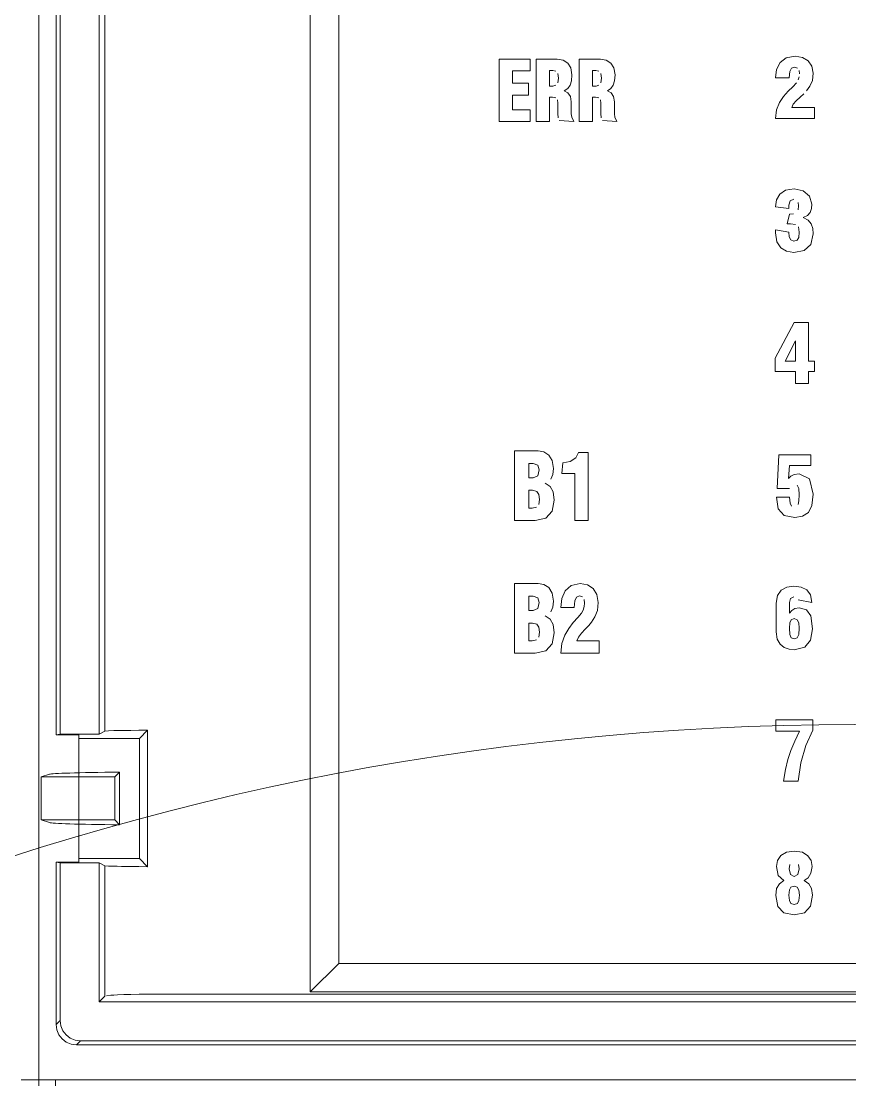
# Model space of a CAD drawing. Header units: millimetres. Extents: x -6000 to 26000, y -6000 to 26000.
# Drawn here: x 107.966 to 110.773, y -2318.069 to -2314.484 of the extents above; entities that cross this region are included whole.
import ezdxf

# ---------------------------------------------------------------- set-up
doc = ezdxf.new("R2010")
doc.units = ezdxf.units.MM
doc.header["$MEASUREMENT"] = 0
doc.layers.add('Чертеж и Рисунок_Ном._пера__7', color=7, linetype='Continuous', lineweight=15)

msp = doc.modelspace()

# ---------------------------------------------------------------- linework, layer by layer
at = {"layer": 'Чертеж и Рисунок_Ном._пера__7', "color": 7, "linetype": 'Continuous', "lineweight": 15}
for p, q in [((108.0265, -2318.069), (108.0265, -2311.4724)), ((108.0265, -2318.069), (108.0265, -2311.4727)), ((108.0844, -2312.3094), (108.0844, -2316.9005)), ((108.0978, -2312.3121), (108.0978, -2316.8979)), ((108.2305, -2316.8979), (108.2305, -2312.3121)), ((108.2497, -2312.3217), (108.2497, -2316.8883)), ((109.0416, -2313.7799), (109.0416, -2317.6751)), ((108.9453, -2317.7715), (108.9453, -2313.8763)), ((108.0978, -2316.8979), (108.0844, -2316.9005)), ((108.1609, -2316.9005), (108.0844, -2316.9005)), ((108.2305, -2316.8979), (108.0978, -2316.8979)), ((108.1609, -2316.9128), (108.1609, -2316.9005)), ((108.2497, -2316.8883), (108.2305, -2316.8979)), ((108.3667, -2316.9128), (108.3945, -2316.8849)), ((108.3945, -2316.8849), (108.3945, -2317.3471)), ((108.3667, -2316.9128), (108.1609, -2316.9128)), ((108.1609, -2316.9128), (108.1609, -2317.3192)), ((108.3667, -2316.9128), (108.3667, -2317.3192)), ((108.0338, -2317.0433), (108.0616, -2317.0341)), ((108.0338, -2317.0433), (108.0338, -2317.1887)), ((108.2829, -2317.0433), (108.0338, -2317.0433)), ((108.2829, -2317.0433), (108.2996, -2317.0266)), ((108.2829, -2317.0433), (108.2829, -2317.1887)), ((108.2996, -2317.0266), (108.2996, -2317.2054)), ((108.0616, -2317.198), (108.0338, -2317.1887)), ((108.0338, -2317.1887), (108.2829, -2317.1887)), ((108.2829, -2317.1887), (108.2996, -2317.2054)), ((108.0844, -2317.3315), (108.0844, -2317.8814)), ((108.1609, -2317.3315), (108.0844, -2317.3315)), ((108.0978, -2317.3342), (108.0844, -2317.3315)), ((108.2305, -2317.3342), (108.0978, -2317.3342)), ((108.0978, -2317.3342), (108.0978, -2317.868)), ((108.3667, -2317.3192), (108.1609, -2317.3192)), ((108.1609, -2317.3192), (108.1609, -2317.3315)), ((108.2305, -2317.3342), (108.2497, -2317.3438)), ((108.2305, -2317.3342), (108.2305, -2317.8046)), ((108.3945, -2317.3471), (108.3667, -2317.3192)), ((108.2497, -2317.3438), (108.2497, -2317.7854)), ((108.9453, -2317.7715), (109.0416, -2317.6751)), ((109.0416, -2317.6751), (112.4136, -2317.6751)), ((108.2305, -2317.8046), (108.2497, -2317.7854)), ((112.997, -2317.7784), (108.4582, -2317.7784)), ((112.5099, -2317.7715), (108.9453, -2317.7715)), ((108.2305, -2317.8046), (113.2247, -2317.8046)), ((108.0844, -2317.8814), (108.0978, -2317.868)), ((108.1537, -2317.9507), (108.1671, -2317.9373)), ((108.1671, -2317.9373), (113.2881, -2317.9373)), ((113.3015, -2317.9507), (108.1537, -2317.9507)), ((107.9661, -2318.069), (113.4891, -2318.069)), ((108.0265, -2318.069), (108.0616, -2318.069)), ((108.0265, -2319.8556), (108.0265, -2318.069)), ((108.6173, -2318.069), (108.0616, -2318.069)), ((108.0822, -2318.069), (108.0822, -2319.8556)), ((112.8379, -2318.069), (108.6173, -2318.069)), ((108.6173, -2318.069), (108.6202, -2318.069)), ((108.6202, -2318.069), (112.6521, -2318.069))]:
    msp.add_line(p, q, dxfattribs=at)
at = {"layer": 'Чертеж и Рисунок_Ном._пера__7', "color": 7, "linetype": 'Continuous', "lineweight": 15, "flags": 128}
for points in [[(110.5571, -2314.6084), (110.5365, -2314.6242)], [(110.5874, -2314.6025), (110.5571, -2314.6084)], [(110.6121, -2314.6064), (110.5874, -2314.6025)], [(110.6315, -2314.6177), (110.6121, -2314.6064)], [(109.8015, -2314.6156), (109.7817, -2314.6123), (109.7102, -2314.6123), (109.7102, -2314.8237), (109.7557, -2314.8237), (109.7557, -2314.7413)], [(109.8172, -2314.6257), (109.8015, -2314.6156)], [(109.8277, -2314.6423), (109.8172, -2314.6257)], [(109.8314, -2314.6656), (109.8277, -2314.6423)], [(109.9475, -2314.6156), (109.9277, -2314.6123), (109.8562, -2314.6123), (109.8562, -2314.8237), (109.9017, -2314.8237), (109.9017, -2314.7413)], [(109.9632, -2314.6257), (109.9475, -2314.6156)], [(109.9736, -2314.6423), (109.9632, -2314.6257)], [(109.9774, -2314.6656), (109.9736, -2314.6423)], [(110.5249, -2314.6474), (110.5212, -2314.6753), (110.5671, -2314.6753), (110.5691, -2314.6546), (110.5752, -2314.6433)], [(110.5365, -2314.6242), (110.5249, -2314.6474)], [(110.5752, -2314.6433), (110.5854, -2314.6399)], [(110.5854, -2314.6399), (110.5956, -2314.6427)], [(110.6444, -2314.6358), (110.6315, -2314.6177)], [(110.649, -2314.6602), (110.6444, -2314.6358)], [(109.7557, -2314.6503), (109.767, -2314.6503), (109.7769, -2314.653)], [(109.777, -2314.7007), (109.7673, -2314.7033), (109.7557, -2314.7033), (109.7557, -2314.6503)], [(109.7835, -2314.6615), (109.7859, -2314.6768), (109.7836, -2314.6922)], [(109.8299, -2314.6862), (109.8314, -2314.6656)], [(109.9017, -2314.6503), (109.913, -2314.6503), (109.9229, -2314.653)], [(109.923, -2314.7007), (109.9132, -2314.7033), (109.9017, -2314.7033), (109.9017, -2314.6503)], [(109.9295, -2314.6615), (109.9319, -2314.6768), (109.9295, -2314.6922)], [(109.9759, -2314.6862), (109.9774, -2314.6656)], [(110.6013, -2314.6718), (110.5982, -2314.6829)], [(110.6007, -2314.6504), (110.6022, -2314.662)], [(110.6459, -2314.6845), (110.649, -2314.6602)], [(109.8057, -2314.7192), (109.8171, -2314.7115)], [(109.8171, -2314.7115), (109.8252, -2314.701)], [(109.8252, -2314.701), (109.8299, -2314.6862)], [(109.9516, -2314.7192), (109.9631, -2314.7115)], [(109.9631, -2314.7115), (109.9711, -2314.701)], [(109.9711, -2314.701), (109.9759, -2314.6862)], [(110.5795, -2314.7057), (110.5642, -2314.7207)], [(110.5924, -2314.6926), (110.5795, -2314.7057)], [(110.626, -2314.7197), (110.6377, -2314.7036)], [(110.6377, -2314.7036), (110.6459, -2314.6845)], [(109.7557, -2314.7413), (109.7657, -2314.7413), (109.7767, -2314.7435)], [(109.7823, -2314.7503), (109.7838, -2314.7616), (109.7838, -2314.7963), (109.7848, -2314.8106)], [(109.8179, -2314.726), (109.8057, -2314.7192)], [(109.8262, -2314.7383), (109.8179, -2314.726)], [(109.8306, -2314.8092), (109.8293, -2314.7972), (109.8293, -2314.7569), (109.8262, -2314.7383)], [(109.9017, -2314.7413), (109.9117, -2314.7413), (109.9227, -2314.7435)], [(109.9283, -2314.7503), (109.9298, -2314.7616), (109.9298, -2314.7963), (109.9308, -2314.8106)], [(109.9639, -2314.726), (109.9516, -2314.7192)], [(109.9722, -2314.7383), (109.9639, -2314.726)], [(109.9765, -2314.8092), (109.9753, -2314.7972), (109.9753, -2314.7569), (109.9722, -2314.7383)], [(110.5485, -2314.7384), (110.5347, -2314.7593)], [(110.5642, -2314.7207), (110.5485, -2314.7384)], [(110.5915, -2314.7531), (110.6041, -2314.7409)], [(110.6041, -2314.7409), (110.6165, -2314.7294)], [(110.5212, -2314.8139), (110.6525, -2314.8139), (110.6525, -2314.776), (110.5765, -2314.776), (110.5813, -2314.7651)], [(110.5249, -2314.7843), (110.5212, -2314.8139)], [(110.5347, -2314.7593), (110.5249, -2314.7843)], [(110.5813, -2314.7651), (110.5915, -2314.7531)], [(109.7888, -2314.8203), (109.8375, -2314.8237), (109.8306, -2314.8092)], [(109.9348, -2314.8203), (109.9835, -2314.8237), (109.9765, -2314.8092)], [(110.5357, -2315.0697), (110.5245, -2315.0893), (110.5209, -2315.1124), (110.5656, -2315.1183)], [(110.5553, -2315.0562), (110.5357, -2315.0697)], [(110.5839, -2315.0511), (110.5553, -2315.0562)], [(110.6152, -2315.0578), (110.5839, -2315.0511)], [(110.6361, -2315.0762), (110.6152, -2315.0578)], [(110.5656, -2315.1183), (110.5656, -2315.1071), (110.5703, -2315.0923)], [(110.5703, -2315.0923), (110.583, -2315.0868)], [(110.5973, -2315.0981), (110.5989, -2315.1088), (110.5973, -2315.1232)], [(110.6437, -2315.1038), (110.6361, -2315.0762)], [(110.6425, -2315.1183), (110.6437, -2315.1038)], [(110.5824, -2315.1357), (110.568, -2315.1368), (110.5609, -2315.1701), (110.5712, -2315.1701), (110.5889, -2315.1723)], [(110.6142, -2315.1486), (110.6292, -2315.1416)], [(110.6292, -2315.1416), (110.6382, -2315.1312)], [(110.6382, -2315.1312), (110.6425, -2315.1183)], [(110.5985, -2315.1808), (110.6013, -2315.1978)], [(110.6319, -2315.1582), (110.6142, -2315.1486)], [(110.6422, -2315.1703), (110.6319, -2315.1582)], [(110.647, -2315.1855), (110.6422, -2315.1703)], [(110.5673, -2315.2136), (110.5656, -2315.1987), (110.5209, -2315.1907), (110.5209, -2315.201), (110.5255, -2315.2307)], [(110.5729, -2315.2247), (110.5673, -2315.2136)], [(110.6013, -2315.1978), (110.5997, -2315.2159), (110.5941, -2315.2259)], [(110.6402, -2315.2404), (110.6481, -2315.2045)], [(110.6481, -2315.2045), (110.647, -2315.1855)], [(110.5255, -2315.2307), (110.5385, -2315.2512)], [(110.5385, -2315.2512), (110.5583, -2315.2631)], [(110.5833, -2315.229), (110.5729, -2315.2247)], [(110.5941, -2315.2259), (110.5833, -2315.229)], [(110.6181, -2315.2606), (110.6402, -2315.2404)], [(110.5583, -2315.2631), (110.5833, -2315.267)], [(110.5833, -2315.267), (110.6181, -2315.2606)], [(109.7362, -2315.9426), (109.7177, -2315.9393), (109.6368, -2315.9393), (109.6368, -2316.1751)], [(109.7529, -2315.953), (109.7362, -2315.9426)], [(109.7696, -2315.9984), (109.765, -2315.9713), (109.7529, -2315.953)], [(109.8409, -2316.1751), (109.8861, -2316.1751), (109.8861, -2315.9442), (109.8538, -2315.9442), (109.8444, -2315.9631), (109.8259, -2315.9752)], [(110.5683, -2315.9881), (110.6404, -2315.9881), (110.6404, -2315.9528), (110.5321, -2315.9528), (110.5262, -2316.0667), (110.5683, -2316.0667)], [(109.6858, -2315.9817), (109.7007, -2315.9817), (109.716, -2315.9875)], [(109.716, -2316.024), (109.7007, -2316.0303), (109.6858, -2316.0303), (109.6858, -2315.9817)], [(109.716, -2315.9875), (109.7207, -2316.0037)], [(109.7207, -2316.0037), (109.716, -2316.024)], [(109.7667, -2316.0194), (109.7696, -2315.9984)], [(109.8259, -2315.9752), (109.801, -2315.9794), (109.7978, -2316.0158), (109.8409, -2316.0158), (109.8409, -2316.1751)], [(110.5729, -2316.0247), (110.5645, -2316.0329), (110.5683, -2315.9881)], [(109.7595, -2316.0344), (109.7667, -2316.0194)], [(110.6007, -2316.0164), (110.5842, -2316.0187), (110.5729, -2316.0247)], [(110.6361, -2316.034), (110.6007, -2316.0164)], [(110.6441, -2316.1236), (110.6481, -2316.0861), (110.6361, -2316.034)], [(109.6858, -2316.0726), (109.6984, -2316.0726), (109.7124, -2316.0762)], [(109.712, -2316.1298), (109.6972, -2316.1327), (109.6858, -2316.1327), (109.6858, -2316.0726)], [(109.7124, -2316.0762), (109.7197, -2316.0865)], [(109.7576, -2316.0599), (109.7409, -2316.0483)], [(109.7681, -2316.0781), (109.7576, -2316.0599)], [(109.7646, -2316.1431), (109.7717, -2316.1055), (109.7681, -2316.0781)], [(110.5942, -2316.0546), (110.5996, -2316.0659)], [(110.5996, -2316.0659), (110.6013, -2316.0879), (110.6003, -2316.1083)], [(109.7197, -2316.0865), (109.7218, -2316.1032)], [(109.7218, -2316.1032), (109.7197, -2316.1203)], [(110.5702, -2316.1158), (110.5683, -2316.0962), (110.5238, -2316.0962), (110.5303, -2316.1353)], [(110.6003, -2316.1083), (110.5975, -2316.1209)], [(109.7433, -2316.1668), (109.7646, -2316.1431)], [(110.5303, -2316.1353), (110.5507, -2316.1573)], [(110.5757, -2316.1259), (110.5702, -2316.1158)], [(110.6129, -2316.1604), (110.6322, -2316.1476)], [(110.6322, -2316.1476), (110.6441, -2316.1236)], [(109.6368, -2316.1751), (109.7074, -2316.1751), (109.7433, -2316.1668)], [(110.5507, -2316.1573), (110.5865, -2316.1642)], [(110.5865, -2316.1642), (110.6129, -2316.1604)], [(109.7362, -2316.3918), (109.7177, -2316.3885), (109.6368, -2316.3885), (109.6368, -2316.6243)], [(109.7529, -2316.4022), (109.7362, -2316.3918)], [(109.8292, -2316.395), (109.8087, -2316.4127)], [(109.8594, -2316.3885), (109.8292, -2316.395)], [(109.8839, -2316.3929), (109.8594, -2316.3885)], [(109.9033, -2316.4054), (109.8839, -2316.3929)], [(110.583, -2316.397), (110.5597, -2316.4003), (110.5407, -2316.4108)], [(110.6076, -2316.4), (110.583, -2316.397)], [(110.627, -2316.4098), (110.6076, -2316.4)], [(109.6858, -2316.4309), (109.7007, -2316.4309), (109.716, -2316.4367)], [(109.716, -2316.4732), (109.7007, -2316.4795), (109.6858, -2316.4795), (109.6858, -2316.4309)], [(109.716, -2316.4367), (109.7207, -2316.4529)], [(109.7696, -2316.4476), (109.765, -2316.4205), (109.7529, -2316.4022)], [(109.8087, -2316.4127), (109.7971, -2316.4386)], [(109.8411, -2316.4466), (109.8472, -2316.434)], [(109.8472, -2316.434), (109.8573, -2316.4302)], [(109.8573, -2316.4302), (109.8676, -2316.4333)], [(109.9161, -2316.4256), (109.9033, -2316.4054)], [(109.9207, -2316.4529), (109.9161, -2316.4256)], [(110.5279, -2316.4288), (110.5232, -2316.4547), (110.5232, -2316.5521), (110.5268, -2316.5764)], [(110.5407, -2316.4108), (110.5279, -2316.4288)], [(110.5716, -2316.4387), (110.583, -2316.4338)], [(110.5976, -2316.4429), (110.6443, -2316.4526), (110.6397, -2316.427)], [(110.6397, -2316.427), (110.627, -2316.4098)], [(109.7207, -2316.4529), (109.716, -2316.4732)], [(109.7595, -2316.4837), (109.7667, -2316.4687)], [(109.7667, -2316.4687), (109.7696, -2316.4476)], [(109.7971, -2316.4386), (109.7934, -2316.4696), (109.8392, -2316.4696), (109.8411, -2316.4466)], [(109.8741, -2316.4549), (109.8732, -2316.4658), (109.8701, -2316.4781), (109.8644, -2316.489)], [(109.8726, -2316.4419), (109.8741, -2316.4549)], [(109.9095, -2316.5013), (109.9176, -2316.48), (109.9207, -2316.4529)], [(110.568, -2316.4888), (110.568, -2316.4526), (110.5716, -2316.4387)], [(110.5867, -2316.4733), (110.5758, -2316.4797), (110.568, -2316.4888)], [(110.6013, -2316.4709), (110.5867, -2316.4733)], [(110.6255, -2316.4773), (110.6013, -2316.4709)], [(109.7576, -2316.5092), (109.7409, -2316.4976)], [(109.7681, -2316.5273), (109.7576, -2316.5092)], [(109.8515, -2316.5036), (109.8362, -2316.5204)], [(109.8644, -2316.489), (109.8515, -2316.5036)], [(109.8978, -2316.5192), (109.9095, -2316.5013)], [(110.568, -2316.5389), (110.5692, -2316.5216), (110.574, -2316.5108), (110.5842, -2316.5071), (110.5946, -2316.5109)], [(110.6407, -2316.4981), (110.6255, -2316.4773)], [(110.6399, -2316.5795), (110.646, -2316.5415), (110.6407, -2316.4981)], [(109.6858, -2316.5219), (109.6984, -2316.5219), (109.7124, -2316.5254)], [(109.712, -2316.579), (109.6972, -2316.582), (109.6858, -2316.582), (109.6858, -2316.5219)], [(109.7124, -2316.5254), (109.7197, -2316.5357)], [(109.7197, -2316.5357), (109.7218, -2316.5524)], [(109.7646, -2316.5923), (109.7717, -2316.5547), (109.7681, -2316.5273)], [(109.8206, -2316.54), (109.8069, -2316.5634)], [(109.8362, -2316.5204), (109.8206, -2316.54)], [(109.8634, -2316.5564), (109.876, -2316.5428), (109.8884, -2316.53)], [(109.8884, -2316.53), (109.8978, -2316.5192)], [(110.5693, -2316.5606), (110.568, -2316.5389)], [(110.5946, -2316.5109), (110.5998, -2316.5218)], [(110.5998, -2316.5218), (110.6013, -2316.5392)], [(110.6013, -2316.5392), (110.5999, -2316.5611)], [(109.7218, -2316.5524), (109.7197, -2316.5695)], [(109.7934, -2316.6243), (109.9242, -2316.6243), (109.9242, -2316.582), (109.8485, -2316.582), (109.8533, -2316.5699)], [(109.8069, -2316.5634), (109.7971, -2316.5913)], [(109.8533, -2316.5699), (109.8634, -2316.5564)], [(110.5268, -2316.5764), (110.5364, -2316.5937)], [(110.5741, -2316.5719), (110.5693, -2316.5606)], [(110.5842, -2316.5751), (110.5741, -2316.5719)], [(110.5948, -2316.5721), (110.5842, -2316.5751)], [(110.5999, -2316.5611), (110.5948, -2316.5721)], [(110.6201, -2316.6041), (110.6399, -2316.5795)], [(109.6368, -2316.6243), (109.7074, -2316.6243), (109.7433, -2316.6161)], [(109.7433, -2316.6161), (109.7646, -2316.5923)], [(109.7971, -2316.5913), (109.7934, -2316.6243)], [(110.5364, -2316.5937), (110.5503, -2316.6049), (110.5668, -2316.611), (110.5842, -2316.6128)], [(110.5842, -2316.6128), (110.6201, -2316.6041)], [(110.6235, -2316.9368), (110.6475, -2316.8844), (110.6475, -2316.85), (110.5226, -2316.85), (110.5226, -2316.888), (110.6024, -2316.888), (110.5866, -2316.9219)], [(108.2497, -2316.8883), (108.2616, -2316.8872), (108.2798, -2316.8865), (108.2918, -2316.8862), (108.3055, -2316.8859), (108.3208, -2316.8857), (108.3376, -2316.8854), (108.365, -2316.8851), (108.3945, -2316.8849)], [(110.5866, -2316.9219), (110.5734, -2316.9532)], [(110.6065, -2316.9951), (110.6235, -2316.9368)], [(110.5734, -2316.9532), (110.5627, -2316.9845)], [(110.5627, -2316.9845), (110.5543, -2317.0183)], [(110.598, -2317.057), (110.6065, -2316.9951)], [(110.5543, -2317.0183), (110.5483, -2317.057), (110.598, -2317.057)], [(110.5579, -2317.2984), (110.5391, -2317.3097), (110.5279, -2317.3263)], [(110.5842, -2317.2942), (110.5579, -2317.2984)], [(110.6123, -2317.2984), (110.5842, -2317.2942)], [(110.631, -2317.3099), (110.6123, -2317.2984)], [(110.5279, -2317.3263), (110.5241, -2317.3466), (110.5303, -2317.3775)], [(110.6413, -2317.3266), (110.631, -2317.3099)], [(110.6446, -2317.3466), (110.6413, -2317.3266)], [(108.2497, -2317.3438), (108.2616, -2317.3449), (108.2798, -2317.3455), (108.2918, -2317.3458), (108.3055, -2317.3461), (108.3208, -2317.3464), (108.3376, -2317.3466), (108.365, -2317.3469), (108.3945, -2317.3471)], [(110.5719, -2317.3735), (110.5677, -2317.3545), (110.5696, -2317.3402)], [(110.5991, -2317.3402), (110.601, -2317.3545), (110.5968, -2317.3735)], [(110.6314, -2317.3848), (110.6409, -2317.369)], [(110.6409, -2317.369), (110.6446, -2317.3466)], [(110.5489, -2317.3937), (110.534, -2317.4049), (110.5249, -2317.4213)], [(110.5303, -2317.3775), (110.5489, -2317.3937)], [(110.5968, -2317.3735), (110.5842, -2317.3799), (110.5719, -2317.3735)], [(110.6178, -2317.3937), (110.6314, -2317.3848)], [(110.6334, -2317.4048), (110.6178, -2317.3937)], [(110.6432, -2317.4211), (110.6334, -2317.4048)], [(110.5249, -2317.4213), (110.5218, -2317.4446), (110.5288, -2317.4816)], [(110.5665, -2317.444), (110.568, -2317.4259)], [(110.568, -2317.4259), (110.5734, -2317.4161), (110.5842, -2317.4131)], [(110.5842, -2317.4131), (110.5948, -2317.4162)], [(110.5948, -2317.4162), (110.6003, -2317.4261), (110.6019, -2317.444)], [(110.6396, -2317.4814), (110.6466, -2317.444), (110.6432, -2317.4211)], [(110.568, -2317.4613), (110.5665, -2317.444)], [(110.5734, -2317.4714), (110.568, -2317.4613)], [(110.595, -2317.4714), (110.5842, -2317.4747), (110.5734, -2317.4714)], [(110.6004, -2317.4613), (110.595, -2317.4714)], [(110.6019, -2317.444), (110.6004, -2317.4613)], [(110.5288, -2317.4816), (110.5497, -2317.5031)], [(110.5497, -2317.5031), (110.5842, -2317.51)], [(110.5842, -2317.51), (110.6187, -2317.503)], [(110.6187, -2317.503), (110.6396, -2317.4814)], [(108.4582, -2317.7784), (108.4263, -2317.7785), (108.3951, -2317.7787), (108.3654, -2317.7792), (108.3379, -2317.7797), (108.3133, -2317.7805), (108.292, -2317.7813), (108.28, -2317.7819), (108.2698, -2317.7826), (108.2555, -2317.784)], [(108.1671, -2317.9373), (108.1491, -2317.935), (108.1324, -2317.9281), (108.118, -2317.9171), (108.1071, -2317.9027), (108.1001, -2317.886), (108.0978, -2317.868)], [(108.0844, -2317.8814), (108.0868, -2317.8994), (108.0937, -2317.9161), (108.1047, -2317.9304), (108.119, -2317.9414), (108.1357, -2317.9484), (108.1537, -2317.9507)]]:
    msp.add_lwpolyline(points, dxfattribs=at)
for points in [[(109.5847, -2314.8237), (109.6904, -2314.8237), (109.6904, -2314.7837), (109.6302, -2314.7837), (109.6302, -2314.7339), (109.6841, -2314.7339), (109.6841, -2314.6939), (109.6302, -2314.6939), (109.6302, -2314.6524), (109.6904, -2314.6524), (109.6904, -2314.6123), (109.5847, -2314.6123)], [(110.5837, -2315.5042), (110.5195, -2315.6255), (110.5195, -2315.6705), (110.5884, -2315.6705), (110.5884, -2315.7112), (110.6332, -2315.7112), (110.6332, -2315.6705), (110.6526, -2315.6705), (110.6526, -2315.6355), (110.6332, -2315.6355), (110.6332, -2315.5042)], [(110.5884, -2315.6355), (110.554, -2315.6355), (110.5884, -2315.5666)]]:
    msp.add_lwpolyline(points, close=True, dxfattribs=at)
at = {"layer": 'Чертеж и Рисунок_Ном._пера__7', "color": 7, "linetype": 'Continuous', "lineweight": 15}
for centre in [(110.788, -2326.1377), (116.3705, -2326.1377)]:
    msp.add_circle(centre, 9.2719, dxfattribs=at)
for centre, start_param, end_param in [((108.6173, -2317.0346), 2.178367, 3.089233), ((108.6173, -2317.1975), 3.193953, 4.104819)]:
    msp.add_ellipse(centre, major_axis=(0.5565, 0), ratio=0.017455, start_param=start_param, end_param=end_param, dxfattribs=at)

doc.saveas('drawing.dxf')
